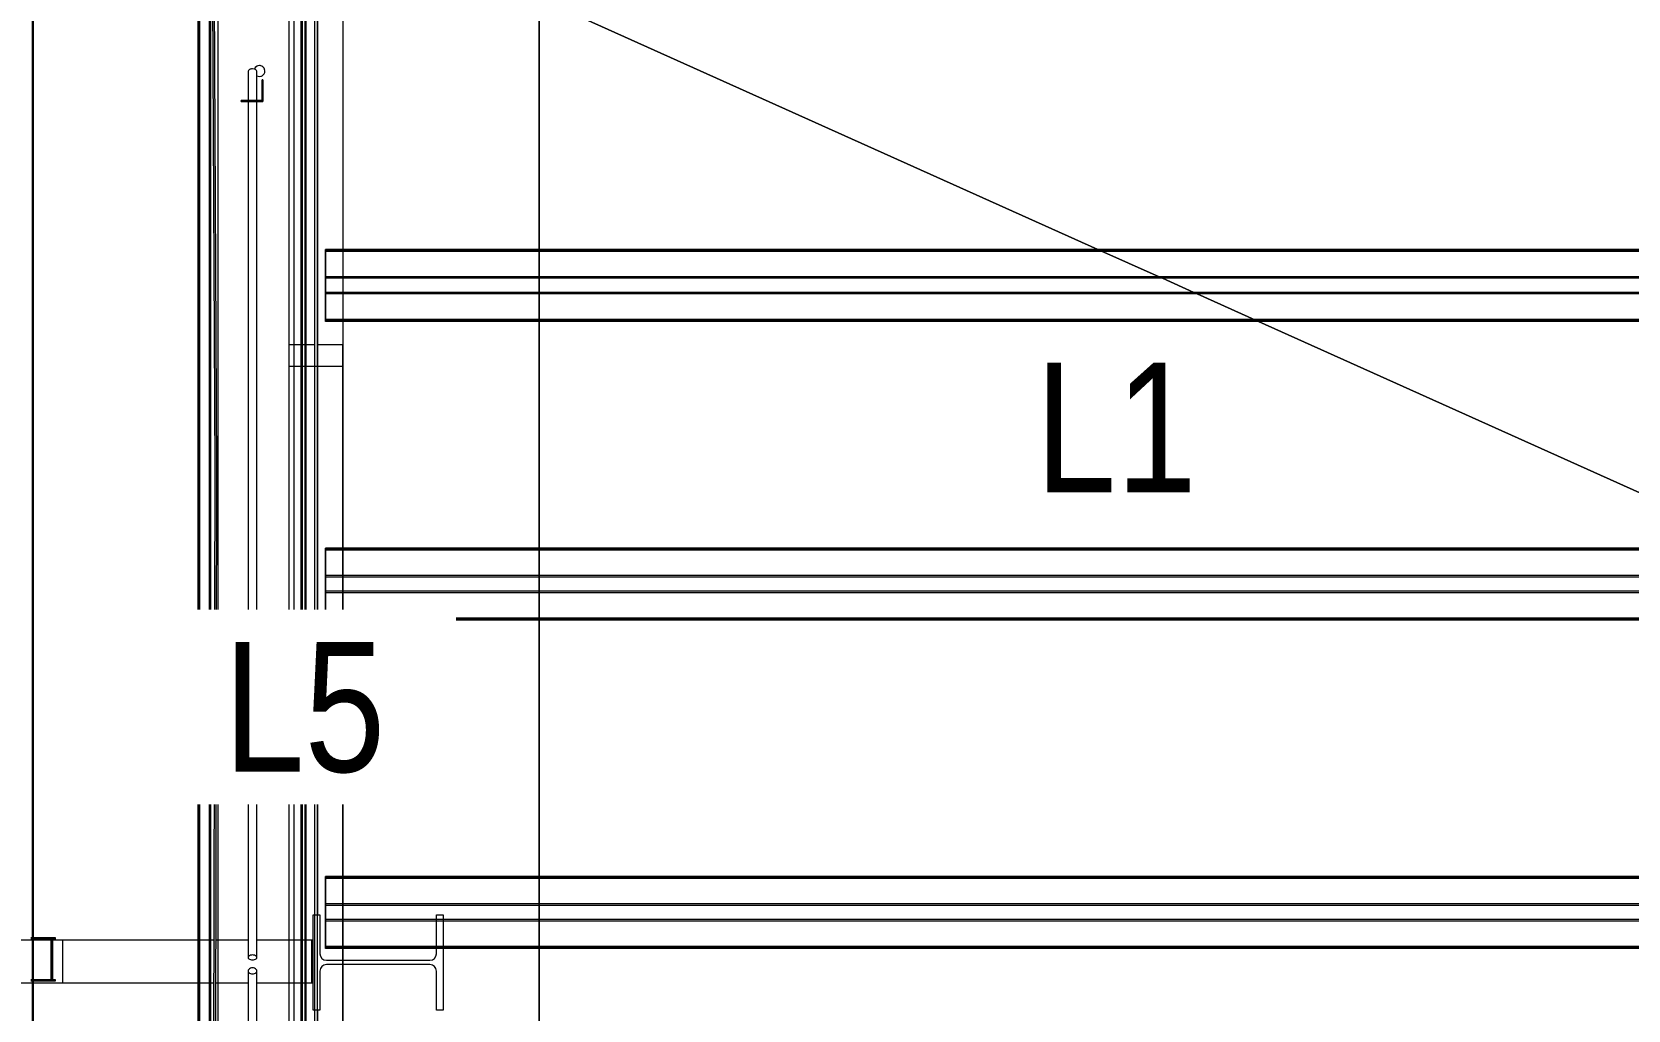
# Model space of a CAD drawing. Header units: centimetres. Extents: x -13617 to -9515, y -261 to 6553.
# Drawn here: x -12522.1 to -12153, y 2537.7 to 2763.8 of the extents above; entities that cross this region are included whole.
import ezdxf

# ---------------------------------------------------------------- set-up
doc = ezdxf.new("R2010")
doc.units = ezdxf.units.CM
doc.linetypes.add('_Overhead', pattern=[0.47625, 0.3175, -0.15875])
doc.linetypes.add('Hidden', pattern=[0.714375, 0.47625, -0.238125])
for name, color, linetype, lineweight in [('A-DETL-HDLN', 7, 'Hidden', 9), ('A-FLOR', 7, 'Continuous', 9), ('A-GENM', 7, 'Continuous', 9), ('A-WALL', 7, 'Continuous', 9), ('A-WALL-PATT', 7, 'Continuous', 35), ('E-LITE-EQPM', 7, 'Continuous', 9), ('E-LITE-EQPM-IDEN', 7, 'Continuous', 18), ('S-BEAM', 7, 'Continuous', 9), ('S-COLS', 7, 'Continuous', 9), ('S-FSTN', 7, 'Continuous', 9)]:
    doc.layers.add(name, color=color, linetype=linetype, lineweight=lineweight)
doc.styles.add('Arial_2', font='arial.ttf', dxfattribs={"width": 0.8, "height": 30})

# ---------------------------------------------------------------- blocks, each defined once
blk = doc.blocks.new('RVR_CERCHA_C01 - RVR_CERCHA_C01-V23-Planta patio maniobras')
at = {"layer": 'S-BEAM', "color": 254, "true_color": 0xcccccc}
for p, q in [((0, 5), (-0.67, 5)), ((-0.67, 5), (-0.67, 4.7)), ((-0.67, 5), (0, 5)), ((-0.67, 4.7), (0, 4.7)), ((-0.67, 4.7), (0, 4.7)), ((0, 4.7), (0, 5)), ((0, -5), (0, 5)), ((0, -5), (0, 5)), ((0, 5), (0, -5)), ((0, 4.7), (0, -4.7)), ((0, -4.7), (0, 4.7)), ((0.04, -5), (0.04, 5)), ((0.04, 5), (4.44, 5)), ((0.04, 5), (2.09, 5)), ((0.04, 5), (4.44, 5)), ((4.44, 5), (0.04, 5)), ((0.04, 5), (4.44, 5)), ((2.09, 5), (0.04, 5)), ((0.04, 4.7), (4.71, 4.7)), ((0.04, 4.7), (4.44, 4.7)), ((4.44, 4.7), (0.04, 4.7)), ((4.44, 4.7), (0.04, 4.7)), ((4.44, 4.7), (0.3, 4.7)), ((0.3, 4.7), (0.3, -4.68)), ((0.3, -4.7), (0.3, 4.7)), ((0.3, 4.7), (2.09, 4.7)), ((2.09, 5), (4.71, 5)), ((4.71, 5), (2.09, 5)), ((2.09, 4.7), (4.71, 4.7)), ((4.44, 5), (4.71, 5)), ((4.44, 5), (4.71, 5)), ((4.71, 5), (4.44, 5)), ((4.44, 5), (4.71, 5)), ((4.44, 4.7), (4.71, 4.7)), ((4.71, 4.7), (4.44, 4.7)), ((4.71, 4.7), (4.44, 4.7)), ((4.71, 4.7), (4.44, 4.7)), ((4.71, 5), (5, 5)), ((5, 5), (4.71, 5)), ((4.71, 4.7), (5, 4.7)), ((4.71, 4.7), (5, 4.7)), ((0, -4.7), (-0.67, -4.7)), ((-0.67, -4.7), (-0.67, -5)), ((-0.67, -4.7), (0, -4.7)), ((-0.67, -5), (0, -5)), ((-0.67, -5), (0, -5)), ((0, -5), (0, -4.7)), ((0.04, -4.7), (4.44, -4.7)), ((0.04, -4.7), (4.71, -4.7)), ((4.44, -4.7), (0.04, -4.7)), ((4.44, -4.7), (0.04, -4.7)), ((2.09, -5), (0.04, -5)), ((0.04, -5), (4.44, -5)), ((4.44, -5), (0.04, -5)), ((4.44, -5), (0.04, -5)), ((4.44, -5), (0.04, -5)), ((0.04, -5), (2.09, -5)), ((0.3, -4.7), (4.44, -4.7)), ((2.09, -4.7), (0.3, -4.7)), ((4.71, -4.7), (2.09, -4.7)), ((4.71, -5), (2.09, -5)), ((2.09, -5), (4.71, -5)), ((4.44, -4.7), (4.71, -4.7)), ((4.71, -4.7), (4.44, -4.7)), ((4.71, -4.7), (4.44, -4.7)), ((4.44, -4.7), (4.71, -4.7)), ((4.44, -5), (4.71, -5)), ((4.71, -5), (4.44, -5)), ((4.71, -5), (4.44, -5)), ((4.71, -5), (4.44, -5)), ((4.71, -4.7), (5, -4.7)), ((5, -4.7), (4.71, -4.7)), ((5, -5), (4.71, -5)), ((4.71, -5), (5, -5))]:
    blk.add_line(p, q, dxfattribs=at)
blk = doc.blocks.new('Costanera Perfil Z - Parametrizado - Costanera Perfil Z - Parametrizado-1652053-Planta patio maniobras')
at = {"layer": 'S-BEAM', "color": 254, "true_color": 0xcccccc}
for p, q in [((8.63, 811.28), (8.63, -811.28)), ((8.9, 196.72), (8.9, -400.85)), ((8.9, -400.89), (8.9, -401.15)), ((8.9, -401.15), (8.9, -410.55)), ((8.9, -410.55), (8.9, -410.82)), ((8.9, -410.85), (8.9, -760.55))]:
    blk.add_line(p, q, dxfattribs=at)
blk = doc.blocks.new('RVR_Soporte Cercha _02 - RVR_Soporte Cercha _02-1657184-Planta patio maniobras')
at = {"layer": 'S-FSTN', "color": 253, "true_color": 0xaaaaaa}
for p, q in [((16.97, 5), (17.28, 5)), ((17.28, 5), (18.59, 5)), ((17.28, 5), (17.28, -5)), ((18.59, 5), (19.53, 5)), ((19.53, 5), (19.83, 5)), ((19.83, 5), (21.48, 5)), ((21.48, 5), (22.6, 5)), ((22.6, 5), (30.03, 5)), ((32.03, 5), (39.07, 5)), ((39.07, 5), (39.51, 5)), ((40.01, 5), (40.72, 5)), ((40.72, 5), (41.02, 5)), ((41.02, 5), (43.59, 5)), ((43.59, 5), (74.85, 5)), ((74.85, 5), (81.72, 5)), ((74.85, 5), (74.85, -5)), ((81.72, 5), (81.99, 5)), ((82.06, 5), (82.29, 5)), ((82.29, 5), (89.72, 5)), ((89.72, 5), (89.72, 4.52)), ((89.72, 5), (98.96, 5)), ((89.72, 4.52), (89.72, 4.22)), ((89.72, 4.16), (89.72, 0.22)), ((98.96, 5), (99.19, 5)), ((99.19, 5), (99.53, 5)), ((99.53, 5), (108.11, 5)), ((108.11, 5), (108.11, 4.52)), ((108.11, 4.52), (108.11, 4.22)), ((108.11, 4.08), (108.11, 0.22)), ((89.72, 0.22), (89.72, -1.23)), ((108.11, 0.22), (108.11, -1.23)), ((89.72, -1.23), (89.72, -5)), ((108.11, -1.23), (108.11, -5)), ((17.28, -5), (16.97, -5)), ((18.59, -5), (17.28, -5)), ((19.53, -5), (18.59, -5)), ((19.83, -5), (19.53, -5)), ((21.48, -5), (19.83, -5)), ((22.6, -5), (21.48, -5)), ((30.03, -5), (22.6, -5)), ((39.07, -5), (32.03, -5)), ((39.49, -5), (39.07, -5)), ((40.72, -5), (39.99, -5)), ((41.02, -5), (40.72, -5)), ((43.59, -5), (41.02, -5)), ((74.85, -5), (43.59, -5)), ((77.28, -5), (74.85, -5)), ((77.57, -5), (77.32, -5)), ((81.72, -5), (77.57, -5)), ((81.99, -5), (81.72, -5)), ((82.29, -5), (82.06, -5)), ((82.5, -5), (82.29, -5)), ((89.72, -5), (82.5, -5)), ((98.96, -5), (89.72, -5)), ((99.19, -5), (98.96, -5)), ((99.53, -5), (99.19, -5)), ((108.11, -5), (99.53, -5))]:
    blk.add_line(p, q, dxfattribs=at)
blk = doc.blocks.new('Costanera Perfil Z - Parametrizado - h_30cm-1662216-Planta patio maniobras')
at = {"layer": 'S-BEAM', "color": 254, "true_color": 0xcccccc}
for p, q in [((-8.34, 548.74), (-8.34, -548.74)), ((-8.1, -548.74), (-8.1, 548.74)), ((-8.04, 548.74), (-8.04, -548.74)), ((-7.84, 548.74), (-7.84, -548.74)), ((-1.98, 548.74), (-1.98, -548.74)), ((-1.64, 548.74), (-1.64, -548.74)), ((1.64, 548.74), (1.64, -548.74)), ((1.98, 548.74), (1.98, -548.74)), ((7.84, 548.74), (7.84, -548.74)), ((8.04, 548.74), (8.04, -548.74)), ((8.1, 548.74), (8.1, -548.74)), ((8.34, 548.74), (8.34, -548.74)), ((-8.1, -548.74), (-8.34, -548.74)), ((-8.34, -548.74), (-8.1, -548.74)), ((1.98, -548.74), (-8.1, -548.74)), ((-8.04, -548.74), (-7.84, -548.74)), ((-7.84, -548.74), (1.64, -548.74)), ((1.64, -548.74), (-1.98, -548.74)), ((-1.98, -548.74), (-1.64, -548.74)), ((-1.64, -548.74), (1.64, -548.74)), ((1.64, -548.74), (-1.64, -548.74)), ((-1.64, -548.74), (1.64, -548.74)), ((1.64, -548.74), (1.98, -548.74)), ((1.98, -548.74), (1.64, -548.74)), ((1.64, -548.74), (1.98, -548.74)), ((1.98, -548.74), (8.04, -548.74)), ((7.84, -548.74), (1.98, -548.74)), ((8.04, -548.74), (7.84, -548.74)), ((8.34, -548.74), (8.04, -548.74)), ((8.1, -548.74), (8.34, -548.74))]:
    blk.add_line(p, q, dxfattribs=at)
blk = doc.blocks.new('Costanera Perfil Z - Parametrizado - h_30cm-V57-Planta patio maniobras')
at = {"layer": 'S-BEAM', "color": 254, "true_color": 0xcccccc}
for p, q in [((-8.34, 548.74), (-8.34, -548.74)), ((-8.1, -548.74), (-8.1, 548.74)), ((-8.04, 548.74), (-8.04, -548.74)), ((-7.84, 548.74), (-7.84, -548.74)), ((1.64, 548.74), (1.64, -548.74)), ((1.98, 548.74), (1.98, -548.74)), ((-1.98, 542.85), (-1.98, -544.73)), ((-1.64, 542.85), (-1.64, -544.73)), ((7.84, 542.85), (7.84, -544.73)), ((8.04, 542.85), (8.04, -544.73)), ((8.1, 542.85), (8.1, -544.73)), ((8.34, 542.85), (8.34, -544.73)), ((-1.98, -544.73), (-1.98, -548.74)), ((-1.64, -544.73), (-1.64, -548.74)), ((7.84, -544.73), (7.84, -548.74)), ((8.04, -544.73), (8.04, -548.74)), ((8.1, -544.73), (8.1, -548.74)), ((8.34, -544.73), (8.34, -548.74)), ((-8.1, -548.74), (-8.34, -548.74)), ((-8.34, -548.74), (-8.1, -548.74)), ((1.98, -548.74), (-8.1, -548.74)), ((-8.04, -548.74), (-7.84, -548.74)), ((-7.84, -548.74), (1.64, -548.74)), ((-0.88, -548.74), (-1.98, -548.74)), ((-1.98, -548.74), (-1.64, -548.74)), ((-1.64, -548.74), (1.64, -548.74)), ((1.64, -548.74), (-1.64, -548.74)), ((-1.64, -548.74), (-0.58, -548.74)), ((1.64, -548.74), (-0.88, -548.74)), ((-0.58, -548.74), (1.64, -548.74)), ((1.64, -548.74), (1.98, -548.74)), ((1.98, -548.74), (1.64, -548.74)), ((1.64, -548.74), (1.98, -548.74)), ((1.98, -548.74), (8.04, -548.74)), ((7.84, -548.74), (1.98, -548.74)), ((8.04, -548.74), (7.84, -548.74)), ((8.34, -548.74), (8.04, -548.74)), ((8.1, -548.74), (8.34, -548.74))]:
    blk.add_line(p, q, dxfattribs=at)
blk = doc.blocks.new('Costanera Perfil Z - Parametrizado - h_30cm-V58-Planta patio maniobras')
at = {"layer": 'S-BEAM', "color": 254, "true_color": 0xcccccc}
for p, q in [((-8.34, 548.74), (-8.34, -548.74)), ((-8.1, -548.74), (-8.1, 548.74)), ((-8.04, 548.74), (-8.04, -548.74)), ((-7.84, 548.74), (-7.84, -548.74)), ((1.64, 548.74), (1.64, -548.74)), ((1.98, 548.74), (1.98, -548.74)), ((-1.98, 542.85), (-1.98, -544.73)), ((-1.64, 542.85), (-1.64, -544.73)), ((7.84, 542.85), (7.84, -544.73)), ((8.04, 542.85), (8.04, -544.73)), ((8.1, 542.85), (8.1, -544.73)), ((8.34, 542.85), (8.34, -544.73)), ((-1.98, -544.73), (-1.98, -548.74)), ((-1.64, -544.73), (-1.64, -548.74)), ((7.84, -544.73), (7.84, -548.74)), ((8.04, -544.73), (8.04, -548.74)), ((8.1, -544.73), (8.1, -548.74)), ((8.34, -544.73), (8.34, -548.74)), ((-8.1, -548.74), (-8.34, -548.74)), ((-8.34, -548.74), (-8.1, -548.74)), ((1.98, -548.74), (-8.1, -548.74)), ((-8.04, -548.74), (-7.84, -548.74)), ((-7.84, -548.74), (1.64, -548.74)), ((-0.92, -548.74), (-1.98, -548.74)), ((-1.98, -548.74), (-1.64, -548.74)), ((-1.64, -548.74), (1.64, -548.74)), ((1.64, -548.74), (-1.64, -548.74)), ((-1.64, -548.74), (-0.62, -548.74)), ((1.64, -548.74), (-0.92, -548.74)), ((-0.62, -548.74), (1.64, -548.74)), ((1.64, -548.74), (1.98, -548.74)), ((1.98, -548.74), (1.64, -548.74)), ((1.64, -548.74), (1.98, -548.74)), ((1.98, -548.74), (8.04, -548.74)), ((7.84, -548.74), (1.98, -548.74)), ((8.04, -548.74), (7.84, -548.74)), ((8.34, -548.74), (8.04, -548.74)), ((8.1, -548.74), (8.34, -548.74))]:
    blk.add_line(p, q, dxfattribs=at)
blk = doc.blocks.new('Costanera Perfil Z - Parametrizado - Costanera Perfil Z - Parametrizado-1662729-Planta patio maniobras')
at = {"layer": 'S-BEAM', "color": 254, "true_color": 0xcccccc}
for p, q in [((-8.8, -998.59), (-8.8, -1932.33)), ((-8.8, -998.59), (-8.8, -1932.33)), ((8.8, -998.59), (8.8, -1427.65)), ((8.8, -998.59), (8.8, -1427.65)), ((10.45, -998.59), (10.45, -1427.65)), ((10.45, -998.59), (10.45, -1427.65)), ((10.75, -1427.65), (10.75, -998.59)), ((10.75, -998.59), (10.75, -1427.65)), ((-10.75, -1053.06), (-10.75, -1731.41)), ((-10.75, -1053.06), (-10.75, -1731.41)), ((-10.45, -1206.55), (-10.45, -1691.39)), ((-10.45, -1206.55), (-10.45, -1691.39)), ((8.8, -1427.65), (8.8, -1816.91)), ((8.8, -1427.65), (8.8, -1816.91)), ((10.45, -1427.65), (10.45, -1816.91)), ((10.45, -1427.65), (10.45, -1816.91)), ((10.75, -1816.91), (10.75, -1427.65)), ((10.75, -1427.65), (10.75, -1816.91))]:
    blk.add_line(p, q, dxfattribs=at)
blk = doc.blocks.new('Costanera Perfil Z - Parametrizado - Costanera Perfil Z - Parametrizado-V64-Planta patio maniobras')
at = {"layer": 'S-BEAM', "color": 254, "true_color": 0xcccccc}
for p, q in [((-8.8, -998.59), (-8.8, -1932.33)), ((-8.8, -998.59), (-8.8, -1932.33)), ((8.8, -998.59), (8.8, -1427.65)), ((8.8, -998.59), (8.8, -1427.65)), ((10.45, -998.59), (10.45, -1427.65)), ((10.45, -998.59), (10.45, -1427.65)), ((10.75, -1427.65), (10.75, -998.59)), ((10.75, -998.59), (10.75, -1427.65)), ((-10.75, -1053.06), (-10.75, -1731.41)), ((-10.75, -1053.06), (-10.75, -1731.41)), ((-10.45, -1206.55), (-10.45, -1691.39)), ((-10.45, -1206.55), (-10.45, -1691.39)), ((8.8, -1427.65), (8.8, -1816.91)), ((8.8, -1427.65), (8.8, -1816.91)), ((10.45, -1427.65), (10.45, -1816.91)), ((10.45, -1427.65), (10.45, -1816.91)), ((10.75, -1816.91), (10.75, -1427.65)), ((10.75, -1427.65), (10.75, -1816.91))]:
    blk.add_line(p, q, dxfattribs=at)
blk = doc.blocks.new('M_RVR_PERFIL L - M_RVR_PERFIL L-1665413-Planta patio maniobras')
at = {"layer": 'S-BEAM', "color": 254, "true_color": 0xcccccc}
for p, q in [((2.31, -2.31), (2.31, 2.5)), ((2.31, 2.5), (2.5, 2.5)), ((2.5, 2.5), (2.31, 2.5)), ((2.31, 2.5), (2.31, -2.31)), ((2.5, 2.5), (2.5, -2.5)), ((2.5, -2.5), (2.5, 2.5)), ((-2.5, -2.5), (-2.5, -2.31)), ((-2.5, -2.31), (-0.89, -2.31)), ((2.31, -2.31), (-2.5, -2.31)), ((-2.5, -2.31), (-2.5, -2.5)), ((-0.89, -2.5), (-2.5, -2.5)), ((-2.5, -2.5), (2.5, -2.5)), ((1.11, -2.31), (2.31, -2.31)), ((2.5, -2.5), (1.11, -2.5))]:
    blk.add_line(p, q, dxfattribs=at)
blk = doc.blocks.new('Costaneras Perfil C - 50 x 250-1666462-Planta patio maniobras')
at = {"layer": 'S-BEAM', "color": 254, "true_color": 0xcccccc}
for p, q in [((365.5, 12.5), (-100.6, 12.5)), ((365.5, 12.5), (-100.6, 12.5)), ((-100.6, 12.2), (365.5, 12.2)), ((-100.6, 12.2), (365.5, 12.2)), ((754.76, 12.5), (365.5, 12.5)), ((754.76, 12.5), (365.5, 12.5)), ((365.5, 12.2), (754.76, 12.2)), ((365.5, 12.2), (754.76, 12.2)), ((-1286.12, -12.5), (866.63, -12.5)), ((866.63, -12.5), (-1286.12, -12.5)), ((-1229, -12.2), (845.25, -12.2)), ((845.25, -12.2), (-1229, -12.2))]:
    blk.add_line(p, q, dxfattribs=at)
blk = doc.blocks.new('RVR_Tensor - d_25 mm-V70-Planta patio maniobras')
at = {"layer": 'A-GENM', "color": 254, "true_color": 0xd4d4d4}
for start, end in [(90, 158.8464), (105, 158.8464), (240.7946, 360), (75, 90), (360, 75), (30, 75), (15, 30), (240.7946, 270), (285, 315)]:
    blk.add_arc((0, 0), 1.25, start, end, dxfattribs=at)
blk = doc.blocks.new('RVR_Tensor angular - d_25 mm-1667945-Planta patio maniobras')
at = {"layer": 'A-GENM', "color": 254, "true_color": 0xd4d4d4}
for p, q in [((145.4, 1), (-0.01, 1)), ((148.48, 1), (145.4, 1)), ((-0.01, -1), (145.4, -1)), ((145.4, -1), (148.48, -1))]:
    blk.add_line(p, q, dxfattribs=at)
for centre, start_param, end_param in [((-0.01, 0), 0, 1.570796), ((148.48, 0), 4.712389, 7.853982), ((-0.01, 0), 1.570796, 3.141593), ((148.48, 0), 1.570796, 4.712389)]:
    blk.add_ellipse(centre, major_axis=(0, 1), ratio=0.707107, start_param=start_param, end_param=end_param, dxfattribs=at)
blk = doc.blocks.new('RVR_Tensor angular - d_25 mm-1668274-Planta patio maniobras')
at = {"layer": 'A-GENM', "color": 254, "true_color": 0xd4d4d4}
for p, q in [((6.75, 1), (-0.01, 1)), ((6.94, 1), (6.8, 1)), ((204.78, 1), (6.94, 1)), ((-0.01, -1), (6.75, -1)), ((6.75, -1), (6.88, -1)), ((6.94, -1), (204.78, -1))]:
    blk.add_line(p, q, dxfattribs=at)
for centre, start_param, end_param in [((-0.01, 0), 0, 1.570796), ((204.78, 0), 4.712389, 7.853982), ((-0.01, 0), 1.570796, 3.141593), ((204.78, 0), 1.570796, 4.712389)]:
    blk.add_ellipse(centre, major_axis=(0, 1), ratio=0.573576, start_param=start_param, end_param=end_param, dxfattribs=at)
blk = doc.blocks.new('PQ_RVR_EST-01_ZZ_ZZ_MO_T_A_rvt-1-Planta patio maniobras')
at = {"layer": 'S-BEAM', "color": 254, "lineweight": 18, "true_color": 0xcccccc}
for p, q in [((-12456.74, 3399.58), (-12456.74, 2691.46)), ((-12456.03, 2691.46), (-12456.03, 3399.58)), ((-12456.74, 2691.46), (-12462.64, 2691.46)), ((-12462.64, 2691.46), (-12462.64, 2686.54)), ((-12450.14, 2691.46), (-12456.03, 2691.46)), ((-12450.14, 2686.54), (-12450.14, 2691.46)), ((-12462.64, 2686.54), (-12450.14, 2686.54))]:
    blk.add_line(p, q, dxfattribs=at)
at = {"layer": 'S-BEAM', "color": 254, "true_color": 0xcccccc}
for p, q in [((-12456.74, 3157.56), (-12456.74, 2559.74)), ((-12456.03, 3157.56), (-12456.03, 2559.74)), ((-12450.14, 3157.56), (-12450.14, 2713.55)), ((-12450.14, 3157.56), (-12450.14, 2713.55)), ((-12462.64, 3147.05), (-12462.64, 2691.46)), ((-12462.64, 3147.05), (-12462.64, 2691.46)), ((-12450.14, 2713.55), (-12450.14, 2707.19)), ((-12450.14, 2713.55), (-12450.14, 2707.19)), ((-12450.14, 2707.19), (-12450.14, 2706.86)), ((-12450.14, 2707.19), (-12450.14, 2706.86)), ((-12450.14, 2706.86), (-12450.14, 2703.57)), ((-12450.14, 2706.86), (-12450.14, 2703.57)), ((-12450.14, 2703.57), (-12450.14, 2703.24)), ((-12450.14, 2703.57), (-12450.14, 2703.24)), ((-12450.14, 2703.24), (-12450.14, 2696.88)), ((-12450.14, 2703.24), (-12450.14, 2696.88)), ((-12450.14, 2696.88), (-12450.14, 2691.46)), ((-12450.14, 2696.88), (-12450.14, 2691.46)), ((-12462.64, 2691.46), (-12462.64, 2186.2)), ((-12462.64, 2691.46), (-12462.64, 2186.78)), ((-12462.64, 2691.46), (-12462.64, 2302.2)), ((-12456.74, 2691.46), (-12456.74, 2186.2)), ((-12456.03, 2186.2), (-12456.03, 2691.46)), ((-12450.14, 2644.51), (-12450.14, 2691.46)), ((-12450.14, 2691.46), (-12450.14, 2644.51)), ((-12450.14, 2691.46), (-12450.14, 2644.51)), ((-12462.64, 2686.54), (-12462.64, 2186.2)), ((-12450.14, 2686.54), (-12450.14, 2644.51)), ((-12450.14, 2637.13), (-12450.14, 2644.51)), ((-12450.14, 2644.51), (-12450.14, 2637.06)), ((-12450.14, 2644.51), (-12450.14, 2638.15)), ((-12450.14, 2644.51), (-12450.14, 2638.15)), ((-12450.14, 2638.15), (-12450.14, 2637.82)), ((-12450.14, 2638.15), (-12450.14, 2637.82)), ((-12450.14, 2637.82), (-12450.14, 2634.54)), ((-12450.14, 2637.82), (-12450.14, 2634.54)), ((-12450.14, 2634.54), (-12450.14, 2637.13)), ((-12450.14, 2637.06), (-12450.14, 2634.54)), ((-12450.14, 2634.2), (-12450.14, 2634.54)), ((-12450.14, 2634.54), (-12450.14, 2634.2)), ((-12450.14, 2634.54), (-12450.14, 2634.2)), ((-12450.14, 2634.54), (-12450.14, 2634.2)), ((-12450.14, 2568.62), (-12450.14, 2634.2)), ((-12450.14, 2634.2), (-12450.14, 2568.62)), ((-12450.14, 2634.2), (-12450.14, 2627.84)), ((-12450.14, 2634.2), (-12450.14, 2627.84)), ((-12450.14, 2627.84), (-12450.14, 2568.62)), ((-12450.14, 2627.84), (-12450.14, 2568.62)), ((-12450.14, 2561.28), (-12450.14, 2568.62)), ((-12450.14, 2568.62), (-12450.14, 2561.21)), ((-12450.14, 2568.62), (-12450.14, 2562.26)), ((-12450.14, 2568.62), (-12450.14, 2562.26)), ((-12450.14, 2562.26), (-12450.14, 2561.93)), ((-12450.14, 2562.26), (-12450.14, 2561.93)), ((-12450.14, 2561.93), (-12450.14, 2558.64)), ((-12450.14, 2561.93), (-12450.14, 2558.64)), ((-12450.14, 2558.64), (-12450.14, 2561.28)), ((-12450.14, 2561.21), (-12450.14, 2558.64)), ((-12450.14, 2558.31), (-12450.14, 2558.64)), ((-12450.14, 2558.64), (-12450.14, 2558.31)), ((-12450.14, 2558.64), (-12450.14, 2558.31)), ((-12450.14, 2558.64), (-12450.14, 2558.31)), ((-12450.14, 2492.34), (-12450.14, 2558.31)), ((-12450.14, 2558.31), (-12450.14, 2492.34)), ((-12450.14, 2558.31), (-12450.14, 2551.95)), ((-12450.14, 2558.31), (-12450.14, 2551.95)), ((-12450.14, 2551.95), (-12450.14, 2549.24)), ((-12450.14, 2551.95), (-12450.14, 2549.24)), ((-12450.14, 2548.25), (-12450.14, 2492.34)), ((-12450.14, 2548.25), (-12450.14, 2492.34)), ((-12456.03, 2537.74), (-12456.03, 2300.77))]:
    blk.add_line(p, q, dxfattribs=at)
at = {"layer": 'S-COLS', "color": 253, "true_color": 0xaaaaaa}
for p, q in [((-12457, 2537.74), (-12457, 2559.74)), ((-12457, 2559.74), (-12455.46, 2559.74)), ((-12455.46, 2559.74), (-12455.46, 2550.76)), ((-12428.54, 2559.74), (-12427, 2559.74)), ((-12428.54, 2558.64), (-12428.54, 2559.74)), ((-12428.54, 2558.31), (-12428.54, 2558.64)), ((-12428.54, 2551.95), (-12428.54, 2558.31)), ((-12427, 2559.74), (-12427, 2558.64)), ((-12427, 2558.64), (-12427, 2558.31)), ((-12427, 2558.31), (-12427, 2551.95)), ((-12428.54, 2550.76), (-12428.54, 2551.95)), ((-12427, 2551.95), (-12427, 2537.74)), ((-12455.46, 2546.73), (-12455.46, 2537.74)), ((-12453.94, 2549.24), (-12450.14, 2549.24)), ((-12450.14, 2548.25), (-12453.94, 2548.25)), ((-12450.14, 2549.24), (-12430.06, 2549.24)), ((-12430.06, 2548.25), (-12450.14, 2548.25)), ((-12428.54, 2537.74), (-12428.54, 2546.73)), ((-12455.46, 2537.74), (-12457, 2537.74)), ((-12427, 2537.74), (-12428.54, 2537.74))]:
    blk.add_line(p, q, dxfattribs=at)
for centre, start, end in [((-12453.94, 2550.76), 180, 270), ((-12430.06, 2550.76), 270, 0), ((-12453.94, 2546.73), 90, 180), ((-12430.06, 2546.73), 0, 90)]:
    blk.add_arc(centre, 1.52, start, end, dxfattribs=at)
at = {"layer": 'A-GENM', "color": 254, "linetype": '_Overhead', "lineweight": 9, "true_color": 0xd4d4d4}
for name, p, rotation in [('RVR_Tensor angular - d_25 mm-1668274-Planta patio maniobras', (-12471.06, 2754.68), 269.9999999999995), ('RVR_Tensor angular - d_25 mm-1667945-Planta patio maniobras', (-12471.06, 2398.31), 89.9999999999999)]:
    blk.add_blockref(name, p, dxfattribs=dict(at, rotation=rotation))
blk.add_blockref('RVR_Tensor - d_25 mm-V70-Planta patio maniobras', (-12469.45, 2754.76), dxfattribs=at)
at = {"layer": 'S-BEAM', "color": 254, "linetype": '_Overhead', "lineweight": 9, "true_color": 0xd4d4d4}
for name, p, rotation in [('Costaneras Perfil C - 50 x 250-1666462-Planta patio maniobras', (-12471.13, 3056.96), 270), ('Costanera Perfil Z - Parametrizado - h_30cm-1662216-Planta patio maniobras', (-11905.41, 2705.21), 269.9999999999998), ('Costanera Perfil Z - Parametrizado - h_30cm-V57-Planta patio maniobras', (-11905.41, 2636.18), 269.9999999999998), ('Costanera Perfil Z - Parametrizado - h_30cm-V58-Planta patio maniobras', (-11905.41, 2560.29), 269.9999999999998), ('RVR_CERCHA_C01 - RVR_CERCHA_C01-V23-Planta patio maniobras', (-12517.31, 2549.46), 180)]:
    blk.add_blockref(name, p, dxfattribs=dict(at, rotation=rotation))
for name, p in [('Costanera Perfil Z - Parametrizado - Costanera Perfil Z - Parametrizado-1662729-Planta patio maniobras', (-12470.31, 4119.11)), ('Costanera Perfil Z - Parametrizado - Costanera Perfil Z - Parametrizado-V64-Planta patio maniobras', (-12470.31, 4119.11)), ('Costanera Perfil Z - Parametrizado - Costanera Perfil Z - Parametrizado-1652053-Planta patio maniobras', (-12530.66, 2955.31)), ('M_RVR_PERFIL L - M_RVR_PERFIL L-1665413-Planta patio maniobras', (-12471.17, 2750.25))]:
    blk.add_blockref(name, p, dxfattribs=at)
at = {"layer": 'S-FSTN', "color": 254, "linetype": '_Overhead', "lineweight": 9, "true_color": 0xd4d4d4, "rotation": 180}
blk.add_blockref('RVR_Soporte Cercha _02 - RVR_Soporte Cercha _02-1657184-Planta patio maniobras', (-12440.03, 2548.98), dxfattribs=at)
blk = doc.blocks.new('PQ_RVR_ARQ-01_ZZ_ZZ_MO_T_A_rvt-1-Planta patio maniobras')
at = {"layer": 'A-WALL-PATT', "lineweight": 9, "true_color": 0xdddddd}
for points in [[(-12479.79, 2662.65), (-12479.29, 2662.65), (-12480.1, 2832.63), (-12480.6, 2832.63), (-12479.97, 2699.86)], [(-12479.61, 2513.47), (-12479.29, 2662.65), (-12479.79, 2662.65), (-12480.11, 2513.47)]]:
    blk.add_hatch(color=254, dxfattribs=at).paths.add_polyline_path(points)
at = {"layer": 'A-FLOR', "color": 253, "lineweight": 18, "true_color": 0xaaaaaa}
for p, q in [((-12275.61, 2713.55), (-12404.81, 2771.58)), ((-12404.81, 2771.58), (-12275.61, 2713.55)), ((-12404.81, 2771.58), (-12404.81, 2713.55)), ((-12404.81, 2713.55), (-12404.81, 2771.58)), ((-12404.81, 2713.55), (-12404.81, 2707.19)), ((-12404.81, 2707.19), (-12404.81, 2713.55)), ((-12261.45, 2707.19), (-12275.61, 2713.55)), ((-12275.61, 2713.55), (-12261.45, 2707.19)), ((-12404.81, 2707.19), (-12404.81, 2706.86)), ((-12404.81, 2706.86), (-12404.81, 2707.19)), ((-12404.81, 2706.86), (-12404.81, 2703.57)), ((-12404.81, 2703.57), (-12404.81, 2706.86)), ((-12260.7, 2706.86), (-12261.45, 2707.19)), ((-12261.45, 2707.19), (-12260.7, 2706.86)), ((-12253.39, 2703.57), (-12260.7, 2706.86)), ((-12260.7, 2706.86), (-12253.39, 2703.57)), ((-12404.81, 2703.57), (-12404.81, 2703.24)), ((-12404.81, 2703.24), (-12404.81, 2703.57)), ((-12404.81, 2703.24), (-12404.81, 2696.88)), ((-12404.81, 2696.88), (-12404.81, 2703.24)), ((-12252.65, 2703.24), (-12253.39, 2703.57)), ((-12253.39, 2703.57), (-12252.65, 2703.24)), ((-12238.49, 2696.88), (-12252.65, 2703.24)), ((-12252.65, 2703.24), (-12238.49, 2696.88)), ((-12404.81, 2696.88), (-12404.81, 2644.51)), ((-12404.81, 2644.51), (-12404.81, 2696.88)), ((-12121.9, 2644.51), (-12238.49, 2696.88)), ((-12238.49, 2696.88), (-12121.9, 2644.51)), ((-12404.81, 2644.51), (-12404.81, 2638.15)), ((-12404.81, 2638.15), (-12404.81, 2644.51)), ((-12404.81, 2638.15), (-12404.81, 2637.82)), ((-12404.81, 2637.82), (-12404.81, 2638.15)), ((-12404.81, 2637.82), (-12404.81, 2634.54)), ((-12404.81, 2634.54), (-12404.81, 2637.82)), ((-12404.81, 2634.54), (-12404.81, 2634.2)), ((-12404.81, 2634.2), (-12404.81, 2634.54)), ((-12404.81, 2634.2), (-12404.81, 2627.84)), ((-12404.81, 2627.84), (-12404.81, 2634.2)), ((-12404.81, 2627.84), (-12404.81, 2568.62)), ((-12404.81, 2568.62), (-12404.81, 2627.84)), ((-12404.81, 2568.62), (-12404.81, 2562.26)), ((-12404.81, 2562.26), (-12404.81, 2568.62)), ((-12404.81, 2562.26), (-12404.81, 2561.93)), ((-12404.81, 2561.93), (-12404.81, 2562.26)), ((-12404.81, 2561.93), (-12404.81, 2558.64)), ((-12404.81, 2558.64), (-12404.81, 2561.93)), ((-12404.81, 2558.64), (-12404.81, 2558.31)), ((-12404.81, 2558.31), (-12404.81, 2558.64)), ((-12404.81, 2558.31), (-12404.81, 2551.95)), ((-12404.81, 2551.95), (-12404.81, 2558.31)), ((-12404.81, 2551.95), (-12404.81, 2492.34)), ((-12404.81, 2492.34), (-12404.81, 2551.95))]:
    blk.add_line(p, q, dxfattribs=at)
at = {"layer": 'A-WALL', "color": 253, "lineweight": 18, "true_color": 0xaaaaaa}
for p, q in [((-12480.6, 2832.63), (-12479.79, 2662.65)), ((-12479.29, 2662.65), (-12480.1, 2832.63)), ((-12479.79, 2662.65), (-12480.11, 2513.47)), ((-12479.61, 2513.47), (-12479.29, 2662.65))]:
    blk.add_line(p, q, dxfattribs=at)
blk = doc.blocks.new('Lighting-Pendant-Vibia-NOTRH-5662 - Standard-1742424-Planta patio maniobras')
at = {"layer": 'E-LITE-EQPM', "color": 30, "lineweight": 25, "true_color": 0xff8000}
for radius, start, end in [(20, 360, 180), (9, 0, 180), (8, 0, 180), (0.5, 360, 180), (20, 180, 360), (9, 180, 360), (8, 180, 360), (0.5, 180, 360)]:
    blk.add_arc((0, 0), radius, start, end, dxfattribs=at)
blk = doc.blocks.new('PROLIT_V_3_AS_206W - Standart-V155-Planta patio maniobras')
at = {"layer": 'A-DETL-HDLN', "color": 30, "linetype": 'Continuous', "lineweight": 25, "true_color": 0xff8000}
for p, q in [((-12474.13, 2618.23), (-12474.15, 2618.23)), ((-12471.21, 2618.63), (-12471.23, 2618.63)), ((-12469.55, 2618.22), (-12469.57, 2618.22)), ((-12474.2, 2596.23), (-12474.18, 2596.23)), ((-12469.62, 2596.22), (-12469.6, 2596.22)), ((-12472.07, 2593.98), (-12472.05, 2593.98))]:
    blk.add_line(p, q, dxfattribs=at)
at = {"layer": 'E-LITE-EQPM', "color": 30, "lineweight": 25, "true_color": 0xff8000}
for p, q in [((-12475.96, 2624.58), (-12479.39, 2616.73)), ((-12479.09, 2616.66), (-12475.76, 2624.28)), ((-12475.96, 2624.58), (-12464.92, 2624.56)), ((-12475.76, 2624.28), (-12464.92, 2624.26)), ((-12468.09, 2624.01), (-12471.35, 2624.02)), ((-12468.5, 2624.02), (-12468.16, 2624.02)), ((-12468.31, 2624.25), (-12467.78, 2624.25)), ((-12468.31, 2624.25), (-12468.31, 2624.02)), ((-12462.41, 2624.23), (-12467.78, 2624.25)), ((-12467.78, 2623.46), (-12467.78, 2624.25)), ((-12466.06, 2625.56), (-12465.91, 2625.56)), ((-12466.06, 2624.56), (-12466.06, 2625.56)), ((-12465.91, 2625.56), (-12464.94, 2625.56)), ((-12465.91, 2624.56), (-12465.91, 2625.56)), ((-12464.94, 2625.56), (-12464.12, 2625.56)), ((-12464.94, 2624.56), (-12464.94, 2625.56)), ((-12463.45, 2624.55), (-12464.92, 2624.56)), ((-12464.92, 2624.26), (-12464.92, 2624.56)), ((-12464.92, 2624.56), (-12464.92, 2624.26)), ((-12464.92, 2624.26), (-12463.45, 2624.26)), ((-12464.13, 2624.56), (-12464.12, 2625.56)), ((-12463.45, 2624.55), (-12463.69, 2624.55)), ((-12463.69, 2624.26), (-12463.45, 2624.26)), ((-12463.45, 2624.55), (-12463.45, 2624.26)), ((-12463.45, 2624.26), (-12463.45, 2624.55)), ((-12462.41, 2624.23), (-12461.87, 2624.23)), ((-12462.41, 2623.45), (-12462.41, 2624.23)), ((-12438.54, 2623.95), (-12462.1, 2624)), ((-12462.03, 2624.01), (-12441.38, 2623.96)), ((-12461.87, 2624), (-12461.87, 2624.23)), ((-12471.86, 2623.52), (-12471.87, 2618.63)), ((-12469.54, 2620.82), (-12469.55, 2618.22)), ((-12441.36, 2621.75), (-12468.54, 2621.81)), ((-12467.78, 2623.46), (-12468.09, 2623.47)), ((-12467.78, 2623.46), (-12462.41, 2623.45)), ((-12462.1, 2623.45), (-12462.41, 2623.45)), ((-12440.42, 2593.28), (-12440.36, 2620.75)), ((-12438.11, 2590.85), (-12438.04, 2623.45)), ((-12479.39, 2616.73), (-12479.43, 2597.76)), ((-12479.13, 2597.83), (-12479.09, 2616.66)), ((-12474.15, 2618.23), (-12474.2, 2596.23)), ((-12474, 2618.23), (-12474.15, 2618.23)), ((-12474, 2618.23), (-12469.71, 2618.22)), ((-12472.01, 2618.63), (-12472.02, 2618.23)), ((-12471.61, 2618.63), (-12472, 2618.63)), ((-12471.21, 2618.63), (-12471.61, 2618.63)), ((-12471.22, 2618.23), (-12471.21, 2618.63)), ((-12469.55, 2618.22), (-12469.71, 2618.22)), ((-12469.6, 2596.22), (-12469.55, 2618.22)), ((-12469.07, 2616.77), (-12468.79, 2616.77)), ((-12469.07, 2615.43), (-12469.07, 2616.77)), ((-12468.78, 2616.77), (-12468.78, 2615.43)), ((-12463.62, 2616.76), (-12468.78, 2616.77)), ((-12466.48, 2619.25), (-12466.2, 2619.25)), ((-12466.48, 2618.04), (-12466.48, 2619.25)), ((-12466.21, 2618.04), (-12466.48, 2618.04)), ((-12466.19, 2619.25), (-12466.2, 2618.04)), ((-12466.2, 2618.04), (-12461.04, 2618.03)), ((-12461.04, 2619.24), (-12466.19, 2619.25)), ((-12463.62, 2616.76), (-12446.38, 2616.72)), ((-12463.62, 2615.42), (-12463.62, 2616.76)), ((-12461.04, 2619.24), (-12448.18, 2619.21)), ((-12461.04, 2618.03), (-12461.04, 2619.24)), ((-12448.19, 2618), (-12461.04, 2618.03)), ((-12448.19, 2618), (-12448.18, 2619.21)), ((-12448.19, 2618), (-12443.03, 2617.99)), ((-12443.02, 2619.2), (-12448.18, 2619.21)), ((-12441.22, 2616.71), (-12446.38, 2616.72)), ((-12446.38, 2615.38), (-12446.38, 2616.72)), ((-12443.03, 2617.99), (-12443.02, 2619.2)), ((-12442.74, 2617.99), (-12443.02, 2617.99)), ((-12443.01, 2619.2), (-12442.74, 2619.2)), ((-12442.74, 2617.99), (-12442.74, 2619.2)), ((-12441.22, 2615.37), (-12441.22, 2616.71)), ((-12441.21, 2616.71), (-12440.93, 2616.71)), ((-12440.93, 2615.37), (-12440.93, 2616.71)), ((-12469.08, 2612.9), (-12469.07, 2614.24)), ((-12468.8, 2612.9), (-12469.08, 2612.9)), ((-12468.79, 2615.43), (-12469.07, 2615.43)), ((-12469.07, 2614.24), (-12468.8, 2614.24)), ((-12468.79, 2614.24), (-12468.79, 2612.9)), ((-12463.63, 2614.23), (-12468.79, 2614.24)), ((-12468.79, 2612.9), (-12463.63, 2612.88)), ((-12468.78, 2615.43), (-12463.62, 2615.42)), ((-12463.63, 2614.23), (-12446.38, 2614.19)), ((-12463.63, 2612.88), (-12463.63, 2614.23)), ((-12446.38, 2612.85), (-12463.63, 2612.88)), ((-12446.38, 2615.38), (-12463.62, 2615.42)), ((-12446.38, 2615.38), (-12441.22, 2615.37)), ((-12441.22, 2614.18), (-12446.38, 2614.19)), ((-12446.38, 2612.85), (-12446.38, 2614.19)), ((-12446.38, 2612.85), (-12441.23, 2612.84)), ((-12441.23, 2612.84), (-12441.22, 2614.18)), ((-12440.94, 2612.84), (-12441.22, 2612.84)), ((-12440.93, 2615.37), (-12441.21, 2615.37)), ((-12441.21, 2614.18), (-12440.94, 2614.18)), ((-12440.94, 2612.84), (-12440.94, 2614.18)), ((-12473.66, 2609.42), (-12473.67, 2605.82)), ((-12470.06, 2609.41), (-12473.66, 2609.42)), ((-12472.21, 2609.13), (-12473.38, 2609.13)), ((-12473.38, 2609.13), (-12473.38, 2608.26)), ((-12472.21, 2608.26), (-12472.21, 2609.13)), ((-12470.06, 2605.81), (-12470.06, 2609.41)), ((-12469.09, 2607.81), (-12469.08, 2609.15)), ((-12469.08, 2611.7), (-12468.8, 2611.7)), ((-12469.08, 2610.36), (-12469.08, 2611.7)), ((-12468.8, 2610.36), (-12469.08, 2610.36)), ((-12469.08, 2609.15), (-12468.81, 2609.15)), ((-12468.8, 2609.15), (-12468.8, 2607.81)), ((-12463.64, 2609.14), (-12468.8, 2609.15)), ((-12468.79, 2611.7), (-12468.79, 2610.36)), ((-12463.63, 2611.69), (-12468.79, 2611.7)), ((-12468.79, 2610.36), (-12463.64, 2610.34)), ((-12463.64, 2610.34), (-12463.63, 2611.69)), ((-12446.39, 2610.31), (-12463.64, 2610.34)), ((-12463.64, 2609.14), (-12446.39, 2609.11)), ((-12463.64, 2607.8), (-12463.64, 2609.14)), ((-12463.63, 2611.69), (-12446.39, 2611.65)), ((-12446.4, 2607.76), (-12446.39, 2609.11)), ((-12441.23, 2611.64), (-12446.39, 2611.65)), ((-12446.39, 2610.31), (-12446.39, 2611.65)), ((-12446.39, 2610.31), (-12441.23, 2610.3)), ((-12441.23, 2609.09), (-12446.39, 2609.11)), ((-12441.24, 2607.75), (-12441.23, 2609.09)), ((-12441.23, 2610.3), (-12441.23, 2611.64)), ((-12441.22, 2611.64), (-12440.94, 2611.64)), ((-12440.94, 2610.3), (-12441.22, 2610.3)), ((-12441.22, 2609.09), (-12440.95, 2609.09)), ((-12440.95, 2607.75), (-12440.95, 2609.09)), ((-12440.94, 2610.3), (-12440.94, 2611.64)), ((-12473.67, 2605.82), (-12470.06, 2605.81)), ((-12473.38, 2608.26), (-12473.13, 2608.26)), ((-12472.21, 2607.78), (-12473.38, 2608.21)), ((-12473.38, 2608.21), (-12473.38, 2607.87)), ((-12473.38, 2607.87), (-12473.14, 2607.78)), ((-12473.14, 2607.47), (-12473.38, 2607.38)), ((-12473.38, 2607.04), (-12472.21, 2607.47)), ((-12473.38, 2607.38), (-12473.38, 2607.04)), ((-12473.38, 2607), (-12473.38, 2606.12)), ((-12472.21, 2607), (-12473.38, 2607)), ((-12473.38, 2606.12), (-12473.14, 2606.12)), ((-12473.14, 2607.78), (-12473.14, 2607.47)), ((-12473.14, 2606.12), (-12473.14, 2606.66)), ((-12473.14, 2606.66), (-12472.91, 2606.66)), ((-12473.13, 2608.26), (-12473.13, 2608.79)), ((-12473.13, 2608.79), (-12472.91, 2608.79)), ((-12472.91, 2608.79), (-12472.91, 2608.26)), ((-12472.91, 2608.26), (-12472.68, 2608.26)), ((-12472.91, 2607.51), (-12472.91, 2607.74)), ((-12472.91, 2607.74), (-12472.62, 2607.62)), ((-12472.91, 2607.74), (-12472.91, 2607.51)), ((-12472.62, 2607.62), (-12472.91, 2607.51)), ((-12472.91, 2606.66), (-12472.91, 2606.12)), ((-12472.91, 2606.12), (-12472.69, 2606.12)), ((-12472.69, 2606.12), (-12472.69, 2606.66)), ((-12472.69, 2606.66), (-12472.46, 2606.66)), ((-12472.68, 2608.26), (-12472.68, 2608.79)), ((-12472.68, 2608.79), (-12472.46, 2608.79)), ((-12472.46, 2608.79), (-12472.46, 2608.26)), ((-12472.46, 2608.26), (-12472.21, 2608.26)), ((-12472.46, 2606.66), (-12472.46, 2606.12)), ((-12472.46, 2606.12), (-12472.21, 2606.12)), ((-12472.21, 2607.47), (-12472.21, 2607.78)), ((-12472.21, 2606.12), (-12472.21, 2607)), ((-12468.81, 2607.81), (-12469.09, 2607.81)), ((-12469.09, 2606.61), (-12468.81, 2606.61)), ((-12469.09, 2605.27), (-12469.09, 2606.61)), ((-12468.8, 2606.61), (-12468.81, 2605.27)), ((-12468.8, 2607.81), (-12463.64, 2607.8)), ((-12463.64, 2606.6), (-12468.8, 2606.61)), ((-12463.65, 2605.26), (-12463.64, 2606.6)), ((-12446.4, 2607.76), (-12463.64, 2607.8)), ((-12463.64, 2606.6), (-12446.4, 2606.56)), ((-12446.4, 2607.76), (-12441.24, 2607.75)), ((-12441.24, 2606.55), (-12446.4, 2606.56)), ((-12446.4, 2605.22), (-12446.4, 2606.56)), ((-12441.24, 2605.21), (-12441.24, 2606.55)), ((-12440.95, 2607.75), (-12441.23, 2607.75)), ((-12441.23, 2606.55), (-12440.95, 2606.55)), ((-12440.96, 2605.21), (-12440.95, 2606.55)), ((-12469.1, 2602.74), (-12469.09, 2604.08)), ((-12468.82, 2602.74), (-12469.1, 2602.74)), ((-12468.82, 2605.27), (-12469.09, 2605.27)), ((-12469.09, 2604.08), (-12468.82, 2604.08)), ((-12468.81, 2605.27), (-12463.65, 2605.26)), ((-12468.81, 2604.08), (-12468.81, 2602.74)), ((-12463.65, 2604.07), (-12468.81, 2604.08)), ((-12468.81, 2602.74), (-12463.65, 2602.72)), ((-12446.4, 2605.22), (-12463.65, 2605.26)), ((-12463.65, 2604.07), (-12446.4, 2604.03)), ((-12463.65, 2602.72), (-12463.65, 2604.07)), ((-12446.41, 2602.69), (-12463.65, 2602.72)), ((-12446.41, 2602.69), (-12446.4, 2604.03)), ((-12446.41, 2602.69), (-12441.25, 2602.68)), ((-12446.4, 2605.22), (-12441.24, 2605.21)), ((-12441.24, 2604.02), (-12446.4, 2604.03)), ((-12441.25, 2602.68), (-12441.24, 2604.02)), ((-12440.96, 2602.68), (-12441.24, 2602.68)), ((-12440.96, 2605.21), (-12441.23, 2605.21)), ((-12441.23, 2604.02), (-12440.96, 2604.02)), ((-12440.96, 2602.68), (-12440.96, 2604.02)), ((-12469.11, 2598.99), (-12468.83, 2598.99)), ((-12469.11, 2597.65), (-12469.11, 2598.99)), ((-12469.1, 2601.53), (-12468.82, 2601.53)), ((-12469.1, 2600.19), (-12469.1, 2601.53)), ((-12468.83, 2600.19), (-12469.1, 2600.19)), ((-12468.81, 2601.53), (-12468.82, 2600.19)), ((-12468.82, 2600.19), (-12463.66, 2600.18)), ((-12468.82, 2598.99), (-12468.82, 2597.65)), ((-12463.66, 2598.98), (-12468.82, 2598.99)), ((-12463.65, 2601.52), (-12468.81, 2601.53)), ((-12463.66, 2600.18), (-12463.65, 2601.52)), ((-12446.41, 2600.14), (-12463.66, 2600.18)), ((-12463.66, 2598.98), (-12446.41, 2598.94)), ((-12463.66, 2597.64), (-12463.66, 2598.98)), ((-12463.65, 2601.52), (-12446.41, 2601.48)), ((-12446.42, 2597.6), (-12446.41, 2598.94)), ((-12441.25, 2601.47), (-12446.41, 2601.48)), ((-12446.41, 2600.14), (-12446.41, 2601.48)), ((-12446.41, 2600.14), (-12441.25, 2600.13)), ((-12441.26, 2598.93), (-12446.41, 2598.94)), ((-12441.26, 2597.59), (-12441.26, 2598.93)), ((-12441.25, 2600.13), (-12441.25, 2601.47)), ((-12441.25, 2598.93), (-12440.97, 2598.93)), ((-12441.24, 2601.47), (-12440.96, 2601.47)), ((-12440.97, 2600.13), (-12441.24, 2600.13)), ((-12440.97, 2600.13), (-12440.96, 2601.47)), ((-12440.97, 2597.59), (-12440.97, 2598.93)), ((-12479.43, 2597.76), (-12476.04, 2589.9)), ((-12475.84, 2590.19), (-12479.13, 2597.83)), ((-12474.2, 2596.23), (-12474.04, 2596.23)), ((-12469.76, 2596.22), (-12474.04, 2596.23)), ((-12472.36, 2596.23), (-12472.36, 2595.48)), ((-12472.36, 2595.48), (-12471.66, 2595.48)), ((-12472.06, 2595.48), (-12472.07, 2593.98)), ((-12471.66, 2595.48), (-12470.97, 2595.48)), ((-12471.27, 2593.98), (-12471.26, 2595.48)), ((-12470.97, 2595.48), (-12470.96, 2596.23)), ((-12469.76, 2596.22), (-12469.6, 2596.22)), ((-12469.6, 2596.22), (-12469.6, 2593.35)), ((-12468.83, 2597.65), (-12469.11, 2597.65)), ((-12468.82, 2597.65), (-12463.66, 2597.64)), ((-12466.53, 2596.39), (-12466.25, 2596.39)), ((-12466.53, 2595.18), (-12466.53, 2596.39)), ((-12466.26, 2595.18), (-12466.53, 2595.18)), ((-12466.24, 2596.39), (-12466.25, 2595.18)), ((-12466.25, 2595.18), (-12461.09, 2595.17)), ((-12461.09, 2596.38), (-12466.24, 2596.39)), ((-12446.42, 2597.6), (-12463.66, 2597.64)), ((-12461.09, 2596.38), (-12448.23, 2596.35)), ((-12461.09, 2595.17), (-12461.09, 2596.38)), ((-12448.23, 2595.14), (-12461.09, 2595.17)), ((-12443.07, 2596.34), (-12448.23, 2596.35)), ((-12448.23, 2595.14), (-12448.23, 2596.35)), ((-12448.23, 2595.14), (-12443.08, 2595.13)), ((-12446.42, 2597.6), (-12441.26, 2597.59)), ((-12443.08, 2595.13), (-12443.07, 2596.34)), ((-12442.79, 2595.13), (-12443.07, 2595.13)), ((-12443.06, 2596.34), (-12442.79, 2596.34)), ((-12442.79, 2595.13), (-12442.79, 2596.34)), ((-12440.97, 2597.59), (-12441.25, 2597.59)), ((-12472.07, 2593.98), (-12471.67, 2593.98)), ((-12471.92, 2593.98), (-12471.93, 2590.92)), ((-12471.67, 2593.98), (-12471.28, 2593.98)), ((-12468.6, 2592.34), (-12441.42, 2592.29)), ((-12468.16, 2590.96), (-12467.85, 2590.96)), ((-12462.48, 2590.94), (-12467.85, 2590.96)), ((-12467.85, 2590.18), (-12467.85, 2590.96)), ((-12462.48, 2590.94), (-12462.17, 2590.94)), ((-12462.48, 2590.16), (-12462.48, 2590.94)), ((-12476.04, 2589.9), (-12464.99, 2589.87)), ((-12467.24, 2590.18), (-12475.84, 2590.19)), ((-12471.43, 2590.42), (-12468.16, 2590.41)), ((-12468.39, 2590.41), (-12468.39, 2590.18)), ((-12467.24, 2590.17), (-12462.48, 2590.16)), ((-12466.14, 2588.87), (-12466.13, 2589.87)), ((-12465.99, 2588.87), (-12466.14, 2588.87)), ((-12465.99, 2588.87), (-12465.98, 2589.87)), ((-12465.02, 2588.87), (-12465.99, 2588.87)), ((-12465.02, 2588.87), (-12465.02, 2589.87)), ((-12464.2, 2588.87), (-12465.02, 2588.87)), ((-12464.99, 2589.87), (-12464.99, 2590.17)), ((-12464.99, 2590.17), (-12464.99, 2589.87)), ((-12464.99, 2589.87), (-12463.52, 2589.87)), ((-12464.2, 2588.87), (-12464.2, 2589.87)), ((-12463.76, 2589.87), (-12463.52, 2589.87)), ((-12463.52, 2589.87), (-12463.52, 2590.17)), ((-12463.52, 2590.17), (-12463.52, 2589.87)), ((-12461.95, 2590.16), (-12462.48, 2590.16)), ((-12462.17, 2590.4), (-12438.61, 2590.35)), ((-12461.95, 2590.16), (-12461.95, 2590.4))]:
    blk.add_line(p, q, dxfattribs=at)
for centre, radius, start, end in [((-12471.36, 2623.52), 0.5, 89.8754, 179.8754), ((-12471.36, 2623.52), 0.5, 104.8754, 179.8754), ((-12438.54, 2623.45), 0.5, 359.8754, 89.8754), ((-12438.54, 2623.45), 0.5, 359.8754, 74.8754), ((-12468.54, 2620.81), 1, 89.8754, 179.8754), ((-12468.54, 2620.81), 1, 89.8754, 164.8754), ((-12441.36, 2620.75), 1, 359.8754, 89.8754), ((-12441.36, 2620.75), 1, 359.8754, 89.8754), ((-12471.43, 2590.92), 0.5, 179.8754, 254.8754), ((-12471.43, 2590.92), 0.5, 179.8754, 269.8754), ((-12468.6, 2593.34), 1, 179.8754, 224.8754), ((-12468.6, 2593.34), 1, 179.8754, 269.8754), ((-12468.6, 2593.34), 1, 239.8754, 269.8754), ((-12441.42, 2593.29), 1, 269.8754, 359.8754), ((-12441.42, 2593.29), 1, 269.8754, 344.8754), ((-12438.61, 2590.85), 0.5, 269.8754, 359.8754), ((-12438.61, 2590.85), 0.5, 284.8754, 359.8754)]:
    blk.add_arc(centre, radius, start, end, dxfattribs=at)

msp = doc.modelspace()

# ---------------------------------------------------------------- block references
at = {"lineweight": 5}
msp.add_blockref('PQ_RVR_EST-01_ZZ_ZZ_MO_T_A_rvt-1-Planta patio maniobras', (0, 0), dxfattribs=at)

# ---------------------------------------------------------------- next in the draw order: block references
msp.add_blockref('PQ_RVR_ARQ-01_ZZ_ZZ_MO_T_A_rvt-1-Planta patio maniobras', (0, 0), dxfattribs=at)

# ---------------------------------------------------------------- next in the draw order: block references
at = {"layer": 'A-DETL-HDLN', "color": 30, "linetype": 'Continuous', "lineweight": 25, "true_color": 0xff8000}
msp.add_blockref('PROLIT_V_3_AS_206W - Standart-V155-Planta patio maniobras', (0, 0), dxfattribs=at)
at = {"layer": 'E-LITE-EQPM', "color": 30, "lineweight": 25, "true_color": 0xff8000, "extrusion": (0, 0, -1), "rotation": 180}
msp.add_blockref('Lighting-Pendant-Vibia-NOTRH-5662 - Standard-1742424-Planta patio maniobras', (12271.1, 2671.78), dxfattribs=at)

# ---------------------------------------------------------------- next in the draw order: texts
at = {"layer": 'E-LITE-EQPM-IDEN', "lineweight": 9, "char_height": 30, "width": 46.1772, "attachment_point": 1, "style": 'Arial_2', "bg_fill": 3, "box_fill_scale": 1.25, "bg_fill_color": 256, "bg_fill_true_color": 13158600, "bg_fill_transparency": 0}
for s, insert in [('L1', (-12290.03, 2687.39)), ('L5', (-12477.67, 2622.81))]:
    msp.add_mtext(s, dxfattribs=dict(at, insert=insert))

doc.saveas('drawing.dxf')
